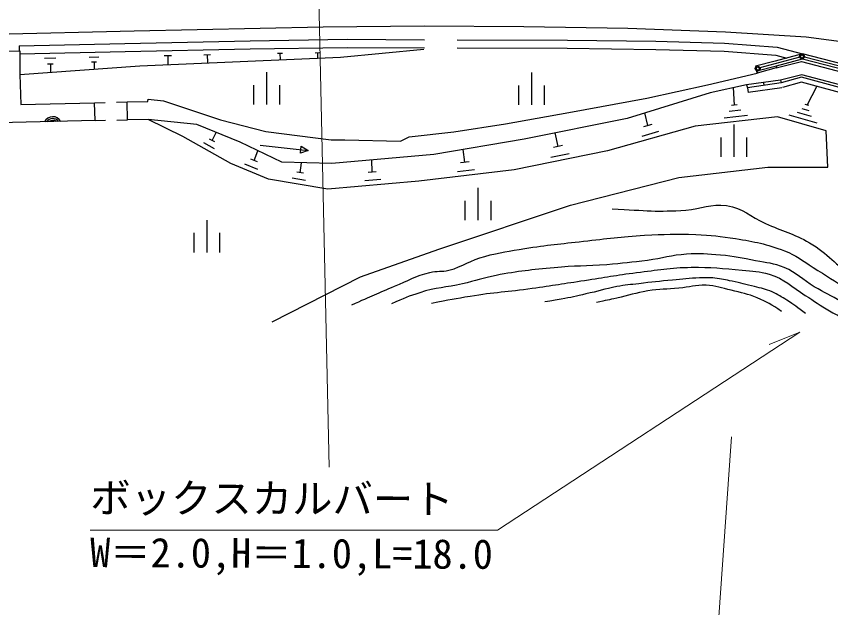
# Model space of a CAD drawing. Units: millimetres, scale not verified. Extents: x 40000 to 680000, y 20000 to 380000.
# Drawn here: x 356185 to 406640, y 260857 to 297476 of the extents above; entities that cross this region are included whole.
import ezdxf
from ezdxf.enums import TextEntityAlignment as Align

# ---------------------------------------------------------------- set-up
doc = ezdxf.new("R2010")
doc.units = ezdxf.units.MM
doc.header["$LTSCALE"] = 1000
for name, color, linetype, lineweight in [('M-BGD', 7, 'Continuous', 25), ('M-STR-HTXT', 7, 'Continuous', 13), ('M-STR-STRC', 7, 'Continuous', 25)]:
    doc.layers.add(name, color=color, linetype=linetype, lineweight=lineweight)
doc.styles.add('ＭＳ ゴシック', font='')
doc.styles.get('ＭＳ ゴシック').set_extended_font_data('MS Gothic')

msp = doc.modelspace()

# ---------------------------------------------------------------- linework, layer by layer
at = {"layer": 'M-BGD'}
for p, q in [((356354, 295650), (356361, 295333)), ((372363, 295183), (372680, 295188)), ((372522, 295186), (372527, 294789)), ((374705, 295221), (374971, 295225)), ((374838, 295223), (374841, 294890)), ((357931, 294885), (358642, 294901)), ((360697, 294947), (361297, 294960)), ((365339, 295046), (365791, 295056)), ((365565, 295051), (365576, 294486)), ((367813, 295097), (368220, 295105)), ((368017, 295101), (368026, 294593)), ((403206, 294690), (401984, 294379)), ((358117, 294533), (358472, 294541)), ((358295, 294537), (358306, 294004)), ((360854, 294650), (361154, 294657)), ((361004, 294653), (361014, 294203)), ((401984, 294379), (402058, 294089)), ((402058, 294089), (403283, 294400)), ((371687, 294019), (371687, 292019)), ((388098, 293999), (388098, 291999)), ((399004, 293222), (402082, 293957)), ((402058, 294089), (402091, 293960)), ((370887, 293219), (370887, 292019)), ((372487, 293219), (372487, 292019)), ((387298, 293199), (387298, 291999)), ((388898, 293199), (388898, 291999)), ((401425, 293223), (399174, 292744)), ((403573, 293347), (401487, 293050)), ((402525, 293198), (402501, 293371)), ((405172, 291974), (405808, 293164)), ((400675, 291973), (400614, 293057)), ((401487, 293050), (401529, 292753)), ((403615, 293050), (401529, 292753)), ((361037, 292122), (361691, 292138)), ((362390, 292154), (363044, 292169)), ((363070, 291070), (363044, 292169)), ((363050, 292170), (364343, 292193)), ((364343, 292193), (364363, 292352)), ((356462, 292013), (361036, 292122)), ((361062, 291023), (361036, 292122)), ((401076, 291655), (400356, 291572)), ((400855, 291994), (400495, 291952)), ((405306, 291623), (404873, 291746)), ((405280, 291943), (405064, 292004)), ((395304, 290705), (395132, 291492)), ((401477, 291336), (400038, 291171)), ((405792, 290862), (404060, 291354)), ((405441, 291273), (404575, 291519)), ((361062, 291023), (361716, 291038)), ((362416, 291054), (363070, 291070)), ((364363, 291094), (363070, 291070)), ((395563, 290778), (395046, 290633)), ((400633, 290774), (400633, 288774)), ((368316, 289785), (368569, 290283)), ((389746, 289409), (389575, 290261)), ((395966, 290334), (394933, 290043)), ((368457, 289278), (367809, 289644)), ((368478, 289693), (368154, 289877)), ((399833, 289974), (399833, 288774)), ((401433, 289974), (401433, 288774)), ((370919, 288548), (371152, 289152)), ((371285, 289500), (374266, 289169)), ((373794, 288995), (373844, 289442)), ((374266, 289169), (373794, 288995)), ((373844, 289442), (374266, 289169)), ((383974, 288443), (383872, 289231)), ((390029, 289467), (389462, 289352)), ((371119, 288464), (370720, 288631)), ((390428, 288957), (389293, 288727)), ((371151, 287983), (370354, 288316)), ((373764, 287790), (373862, 288407)), ((378233, 287827), (378209, 288579)), ((384238, 288473), (383711, 288412)), ((373969, 287756), (373558, 287824)), ((378483, 287849), (377983, 287805)), ((384562, 287977), (383509, 287855)), ((374107, 287312), (373285, 287446)), ((378777, 287372), (377777, 287283)), ((384783, 286856), (384783, 284856)), ((383983, 286056), (383983, 284856)), ((385583, 286056), (385583, 284856)), ((367983, 284860), (367983, 282860)), ((367183, 284060), (367183, 282860)), ((368783, 284060), (368783, 282860))]:
    msp.add_line(p, q, dxfattribs=at)
for points in [[(356354, 295650), (362911, 295797), (370675, 295956), (376690, 296053), (381470, 296023)], [(383508, 296013), (390325, 296000), (395816, 295927), (400067, 295813), (403318, 295565), (404888, 295155)], [(354895, 295310), (356397, 295333), (356408, 293865), (356462, 292013)], [(356398, 295150), (362922, 295297), (370684, 295456), (376693, 295553), (381467, 295523)], [(356408, 293865), (363833, 294410), (376279, 294953), (381428, 295446)], [(383507, 295513), (390321, 295500), (395806, 295427), (400041, 295314), (403235, 295070), (403926, 294889)], [(421761, 290840), (414251, 292738), (404888, 295155), (403206, 294690)], [(403283, 294400), (403270, 294282), (404832, 294683), (421862, 290216), (423098, 291066)], [(403283, 294400), (404891, 294845), (414176, 292448), (421813, 290518)], [(403270, 294282), (402082, 293957), (402058, 294089)], [(424063, 289590), (423189, 288983), (414973, 291186), (404857, 293852), (403527, 293513), (403573, 293347)], [(424210, 289364), (423246, 288726), (414926, 290971), (404827, 293710), (403573, 293347)], [(380516, 290006), (383284, 290326), (386485, 290813), (390411, 291518), (395256, 292410), (399004, 293222)], [(403527, 293513), (401425, 293223), (401487, 293050)], [(424374, 289113), (423299, 288401), (414848, 290681), (404829, 293398), (403656, 293059)], [(399174, 292744), (394034, 291148), (387643, 289877), (382050, 288920), (375728, 288357), (372631, 288440), (370049, 289680), (367363, 290780), (364363, 291094)], [(364363, 292352), (365302, 292243), (368844, 291057), (371635, 290352), (375683, 289832), (376541, 289830)], [(406457, 288141), (406350, 290391), (403337, 291247), (398245, 290664), (392817, 289136), (387024, 287960), (381116, 287276), (375491, 286781), (371804, 287385), (369470, 288360), (366500, 290040), (364363, 291094)], [(361062, 291023), (350815, 290777), (335289, 290436), (326986, 289312), (320752, 289262)], [(376541, 289830), (379990, 289747), (380516, 290006)], [(372033, 278565), (377505, 281353), (382353, 283049), (390516, 285783), (397235, 287487), (402745, 288142), (406457, 288141)]]:
    msp.add_lwpolyline(points, dxfattribs=at)
for radius, start, end in [(567, 29.4445, 153.2996), (453, 37.4039, 145.3402), (340, 53.0293, 129.7148)]:
    msp.add_arc((358444, 290693), radius, start, end, dxfattribs=at)
for points, knots in [([(393098, 285564), (395239, 285436), (395891, 285352), (397674, 285478), (398659, 285548), (399208, 285881), (400188, 285754), (401213, 285620), (401650, 285071), (402593, 284647), (403658, 284168), (404323, 284035), (405333, 283447), (406495, 282772), (406929, 282079), (408044, 281330), (408751, 280856), (409109, 280471), (409926, 280232), (410789, 279979), (411330, 279997), (412225, 280092), (413410, 280218), (414002, 280646), (415119, 281062), (416773, 281676), (417756, 281913), (419304, 282760), (420275, 283291), (420723, 283744), (421636, 284370), (422383, 284884), (422825, 285138), (423550, 285682), (423885, 285933), (423998, 286016), (424398, 286338)], [0, 0, 0, 0, 1, 1, 1, 2, 2, 2, 3, 3, 3, 4, 4, 4, 5, 5, 5, 6, 6, 6, 7, 7, 7, 8, 8, 8, 9, 9, 9, 10, 10, 10, 11, 11, 11, 12, 12, 12, 12]), ([(376980, 279606), (378241, 280179), (378576, 280335), (379615, 280763), (380464, 281112), (380914, 281389), (381802, 281621), (382252, 281739), (382537, 281632), (382986, 281751), (383887, 281990), (384310, 282377), (385211, 282613), (386166, 282863), (386716, 282943), (387690, 283097), (389103, 283321), (389902, 283390), (391324, 283546), (392801, 283709), (393626, 283839), (395110, 283917), (396347, 283983), (397043, 284014), (398280, 283960), (399246, 283918), (399788, 283861), (400743, 283708), (401951, 283515), (402640, 283390), (403783, 282954), (404528, 282670), (404865, 282340), (405548, 281930), (406401, 281417), (406855, 281091), (407690, 280550), (408008, 280345), (408163, 280188), (408502, 280021), (408893, 279828), (409123, 279725), (409550, 279633), (410291, 279472), (410732, 279550), (411491, 279556), (412392, 279563), (412905, 279561), (413793, 279711), (414596, 279847), (415023, 280033), (415800, 280279), (416372, 280461), (416699, 280549), (417252, 280786), (417978, 281098), (418363, 281322), (419067, 281681), (419692, 281999), (420022, 282217), (420658, 282512), (421246, 282785), (421595, 282893), (422193, 283144), (422808, 283403), (423163, 283525), (423762, 283819), (424277, 284071), (424451, 284168), (425055, 284516)], [0, 0, 0, 0, 1, 1, 1, 2, 2, 2, 3, 3, 3, 4, 4, 4, 5, 5, 5, 6, 6, 6, 7, 7, 7, 8, 8, 8, 9, 9, 9, 10, 10, 10, 11, 11, 11, 12, 12, 12, 13, 13, 13, 14, 14, 14, 15, 15, 15, 16, 16, 16, 17, 17, 17, 18, 18, 18, 19, 19, 19, 20, 20, 20, 21, 21, 21, 22, 22, 22, 23, 23, 23, 23]), ([(425300, 283836), (424794, 283442), (424620, 283306), (424134, 283052), (423645, 282796), (423337, 282726), (422817, 282540), (422385, 282386), (422124, 282352), (421696, 282186), (421048, 281934), (420704, 281748), (420076, 281448), (419446, 281146), (419114, 280933), (418480, 280638), (417869, 280354), (417517, 280214), (416892, 279961), (416307, 279725), (415973, 279607), (415383, 279384), (414751, 279145), (414403, 278992), (413761, 278781), (413399, 278662), (413198, 278586), (412824, 278511), (412505, 278446), (412323, 278416), (411998, 278407), (411539, 278395), (411282, 278450), (410827, 278511), (410412, 278566), (410179, 278605), (409773, 278707), (409399, 278801), (409192, 278871), (408838, 279021), (408214, 279285), (407895, 279498), (407298, 279817), (406641, 280167), (406267, 280351), (405625, 280729), (404880, 281168), (404560, 281595), (403757, 281919), (403099, 282184), (402687, 282208), (401990, 282344), (401143, 282509), (400667, 282612), (399807, 282685), (398992, 282754), (398530, 282798), (397713, 282745), (396753, 282683), (396235, 282486), (395281, 282363), (394304, 282237), (393755, 282172), (392773, 282093), (391504, 281990), (390785, 282033), (389517, 281910), (388105, 281773), (387309, 281702), (385917, 281429), (385092, 281267), (384647, 281101), (383828, 280910), (382802, 280671), (382189, 280687), (381186, 280361), (380485, 280132), (380224, 280031), (379431, 279665)], [0, 0, 0, 0, 1, 1, 1, 2, 2, 2, 3, 3, 3, 4, 4, 4, 5, 5, 5, 6, 6, 6, 7, 7, 7, 8, 8, 8, 9, 9, 9, 10, 10, 10, 11, 11, 11, 12, 12, 12, 13, 13, 13, 14, 14, 14, 15, 15, 15, 16, 16, 16, 17, 17, 17, 18, 18, 18, 19, 19, 19, 20, 20, 20, 21, 21, 21, 22, 22, 22, 23, 23, 23, 24, 24, 24, 25, 25, 25, 26, 26, 26, 26]), ([(381917, 279717), (383056, 279946), (383368, 279999), (384302, 280152), (385795, 280397), (386646, 280428), (388144, 280637), (389416, 280814), (390126, 280933), (391396, 281124), (392650, 281312), (393347, 281449), (394605, 281606), (395929, 281770), (396671, 281922), (398005, 281935), (399237, 281946), (399929, 281878), (401156, 281758), (401816, 281693), (402199, 281696), (402836, 281507), (403805, 281220), (404206, 280725), (405067, 280196), (405658, 279832), (405956, 279574), (406564, 279238), (406880, 279063), (406990, 279003), (407385, 278811)], [0, 0, 0, 0, 1, 1, 1, 2, 2, 2, 3, 3, 3, 4, 4, 4, 5, 5, 5, 6, 6, 6, 7, 7, 7, 8, 8, 8, 9, 9, 9, 10, 10, 10, 10]), ([(405088, 279066), (404549, 279476), (404396, 279600), (403921, 279896), (403574, 280112), (403389, 280256), (403013, 280415), (402601, 280590), (402347, 280625), (401915, 280739), (401375, 280882), (401071, 280956), (400525, 281070), (400112, 281157), (399881, 281225), (399461, 281263), (399094, 281296), (398886, 281288), (398518, 281276), (397858, 281254), (397490, 281200), (396831, 281139), (396018, 281064), (395562, 281019), (394751, 280920), (394221, 280855), (393920, 280839), (393396, 280737), (392636, 280589), (392222, 280450), (391466, 280281), (390874, 280148), (390543, 280069), (389946, 279960), (389546, 279887), (389414, 279864), (388919, 279788)], [0, 0, 0, 0, 1, 1, 1, 2, 2, 2, 3, 3, 3, 4, 4, 4, 5, 5, 5, 6, 6, 6, 7, 7, 7, 8, 8, 8, 9, 9, 9, 10, 10, 10, 11, 11, 11, 12, 12, 12, 12]), ([(403599, 279207), (402938, 279634), (402712, 279782), (402090, 280040), (401481, 280292), (401112, 280359), (400472, 280515), (399870, 280662), (399535, 280794), (398916, 280823), (398258, 280854), (397896, 280704), (397240, 280639), (396484, 280565), (396052, 280593), (395301, 280471), (394542, 280346), (394133, 280191), (393381, 280027), (392895, 279921), (392740, 279887), (392136, 279763)], [0, 0, 0, 0, 1, 1, 1, 2, 2, 2, 3, 3, 3, 4, 4, 4, 5, 5, 5, 6, 6, 6, 7, 7, 7, 7])]:
    msp.add_open_spline(points, degree=3, knots=knots, dxfattribs=at)
at = {"layer": 'M-STR-HTXT'}
for p, q in [((374898, 299560), (375576, 269568)), ((404724, 277918), (385990, 265655)), ((404724, 277918), (402831, 277157)), ((399431, 256464), (400489, 271427)), ((385990, 265655), (360768, 265655))]:
    msp.add_line(p, q, dxfattribs=at)
at = {"layer": 'M-STR-STRC'}
for p, q in [((404719, 294946), (402256, 294277)), ((408100, 294152), (405009, 294948))]:
    msp.add_line(p, q, dxfattribs=at)
for points in [[(405118, 296179), (400132, 296497), (394068, 296713), (387632, 296825), (381454, 296872), (375187, 296811), (363494, 296551), (354855, 296353), (340893, 296037), (326786, 295723), (315362, 295460), (307434, 295280), (298603, 295029), (288641, 294637), (280287, 294252), (270677, 293673), (261355, 293044), (252396, 292384), (243546, 291644), (235694, 290882), (227659, 290058)], [(462459, 274492), (462020, 274829), (458441, 277333), (454233, 280043), (449493, 282795), (444829, 285251), (439527, 287635), (433597, 289879), (427771, 291758), (422224, 293248), (416206, 294502), (410430, 295475), (405118, 296179)]]:
    msp.add_lwpolyline(points, dxfattribs=at)
for centre, radius in [((404864, 294986), 150), ((404864, 294986), 120), ((404864, 294986), 100), ((402111, 294237), 150), ((402111, 294237), 120), ((402111, 294237), 100)]:
    msp.add_circle(centre, radius, dxfattribs=at)

# ---------------------------------------------------------------- texts
at = {"layer": 'M-STR-HTXT', "style": 'ＭＳ ゴシック'}
msp.add_text('ボックスカルバート', height=1833, rotation=359.751, dxfattribs=at).set_placement((360768, 266204), align=Align.BOTTOM_LEFT)
msp.add_text('W＝2.0,H＝1.0,L=18.0', height=1833, rotation=359.751, dxfattribs=at).set_placement((360764, 265204), align=Align.TOP_LEFT)

doc.saveas('drawing.dxf')
